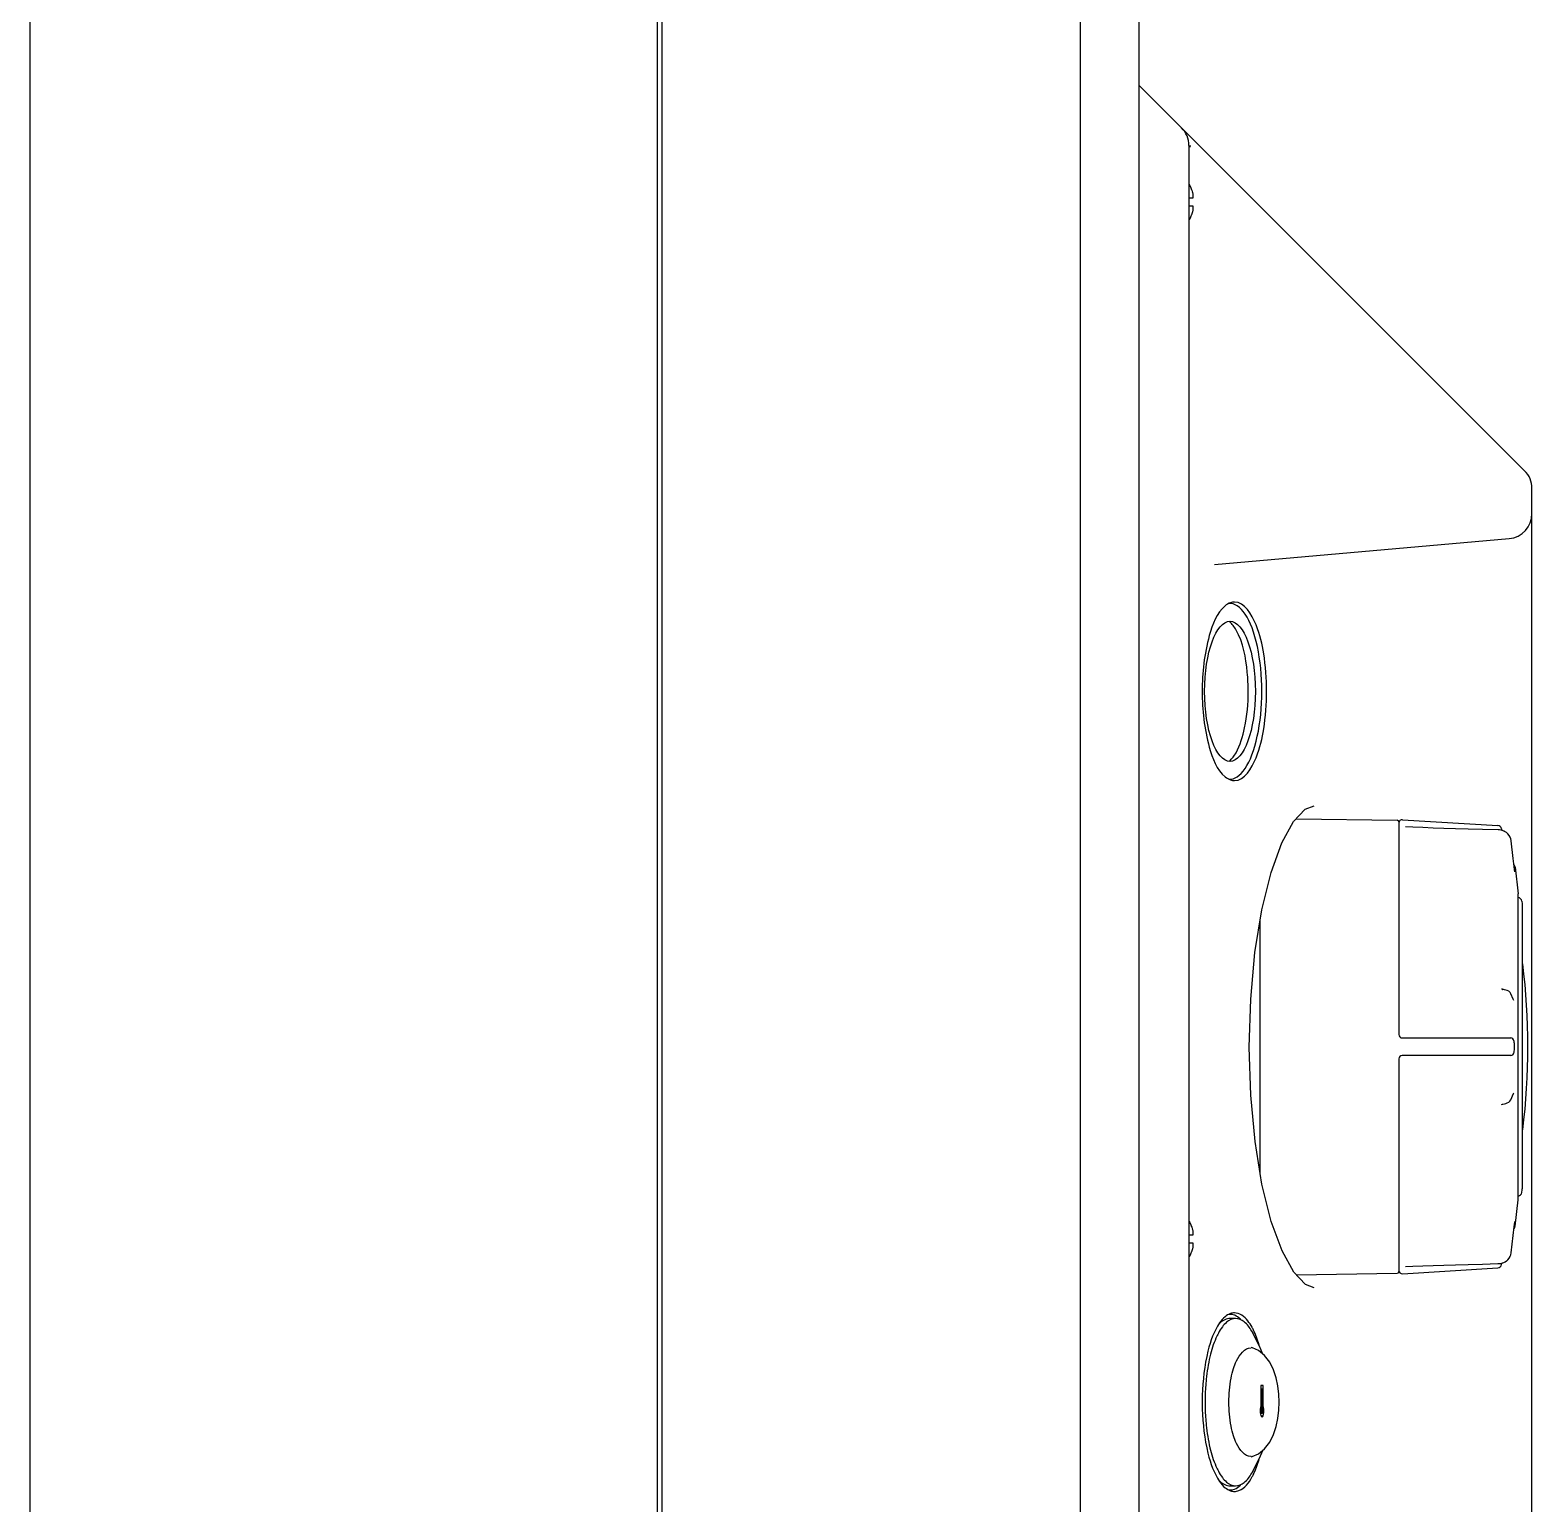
# Model space of a CAD drawing. Header units: millimetres. Extents: x 900 to 7803, y 2935 to 8583.
# Drawn here: x 5342 to 5521.5, y 6354.4 to 6530.6 of the extents above; entities that cross this region are included whole.
import ezdxf

# ---------------------------------------------------------------- set-up
doc = ezdxf.new("R2010")
doc.units = ezdxf.units.MM
doc.header["$LTSCALE"] = 676.148
doc.layers.get('0').update_dxf_attribs({"linetype": 'CONTINUOUS'})
for name, color, linetype in [('ASSI', 7, 'CONTINUOUS'), ('CURVE', 7, 'CONTINUOUS'), ('GEOM', 7, 'CONTINUOUS')]:
    doc.layers.add(name, color=color, linetype=linetype)

msp = doc.modelspace()

# ---------------------------------------------------------------- linework, layer by layer
at = {"color": 7, "linetype": 'Continuous'}
for p, q in [((5467.52, 6751.53), (5467.52, 5116.53)), ((5342.02, 5398.53), (5342.02, 6584.53)), ((5417.52, 6583.53), (5417.52, 5116.53)), ((5480.52, 6510.53), (5481.01, 6510.53)), ((5481.02, 6510.96), (5481.01, 6511.03)), ((5481.01, 6509.53), (5480.52, 6509.53)), ((5481.02, 6509.1), (5481.02, 6509.12)), ((5481.02, 6386.96), (5481.01, 6387.03)), ((5480.52, 6386.53), (5481.01, 6386.53)), ((5481.01, 6385.53), (5480.52, 6385.53)), ((5481.02, 6385.1), (5481.02, 6385.12)), ((5486.1, 6376.53), (5485.43, 6376.53)), ((5485.43, 6356.53), (5486.1, 6356.53))]:
    msp.add_line(p, q, dxfattribs=at)
at = {"linetype": 'Continuous'}
msp.add_line((5474.52, 6750.93), (5474.52, 5088.63), dxfattribs=at)
at = {"color": 7, "linetype": 'Continuous'}
for points in [[(5489.36, 6372.29), (5488.97, 6373.24), (5488.03, 6375.02)], [(5487.94, 6360.01), (5488.09, 6360.03), (5488.84, 6360.36), (5489.57, 6360.94), (5490.18, 6361.76), (5490.62, 6362.68), (5490.93, 6363.61), (5491.13, 6364.58), (5491.25, 6365.57), (5491.29, 6366.53), (5491.25, 6367.49), (5491.13, 6368.48), (5490.93, 6369.45), (5490.63, 6370.38), (5490.18, 6371.3), (5489.57, 6372.12), (5488.85, 6372.7), (5488.1, 6373.03), (5487.94, 6373.05)], [(5488.03, 6358.04), (5488.97, 6359.82), (5489.36, 6360.77)]]:
    msp.add_lwpolyline(points, dxfattribs=at)
for centre, radius, start, end in [((5476.41, 6509.85), 4.75, 28.9685, 30.2183), ((5476.42, 6509.85), 4.75, 28.0074, 28.9684), ((5476.42, 6509.85), 4.75, 26.6813, 28.0074), ((5476.42, 6509.85), 4.74, 25.5402, 26.6812), ((5476.42, 6509.85), 4.74, 24.5722, 25.5402), ((5476.43, 6509.85), 4.73, 23.3175, 24.5722), ((5476.43, 6509.86), 4.73, 22.5474, 23.3174), ((5476.44, 6509.86), 4.72, 21.0025, 22.5476), ((5476.45, 6509.86), 4.72, 20.5181, 21.0023), ((5476.46, 6509.87), 4.7, 18.4656, 20.5187), ((5476.48, 6509.87), 4.68, 17.3773, 18.465), ((5476.49, 6509.88), 4.67, 16.3949, 17.3772), ((5476.52, 6509.88), 4.64, 14.3176, 16.3964), ((5479.03, 6510.79), 2.01, 352.7256, 354.8598), ((5479.05, 6510.78), 1.98, 4.6009, 5.2558), ((5479.06, 6510.78), 1.97, 3.2166, 4.6016), ((5479.06, 6510.78), 1.97, 355.714, 356.9767), ((5479.05, 6510.78), 1.98, 354.8627, 355.7144), ((5479.07, 6510.78), 1.96, 2.3765, 3.2159), ((5479.08, 6510.78), 1.95, 1.1544, 2.3767), ((5479.08, 6510.78), 1.95, 359.0741, 1.1541), ((5479.08, 6510.78), 1.95, 358.0037, 359.0738), ((5479.07, 6510.78), 1.96, 356.9771, 358.0037), ((5476.46, 6510.2), 4.7, 339.4813, 341.5344), ((5476.48, 6510.19), 4.68, 341.535, 342.6227), ((5476.49, 6510.19), 4.67, 342.6228, 343.6051), ((5476.52, 6510.18), 4.64, 343.6036, 345.6824), ((5479.03, 6509.28), 2.01, 5.1401, 7.2744), ((5479.02, 6509.29), 2.01, 352.7259, 354.7415), ((5479.05, 6509.28), 1.98, 4.2856, 5.1372), ((5479.06, 6509.28), 1.97, 3.0233, 4.286), ((5479.06, 6509.28), 1.97, 355.3984, 356.7833), ((5479.07, 6509.28), 1.96, 1.9964, 3.0228), ((5479.08, 6509.28), 1.95, 0.9261, 1.9964), ((5479.08, 6509.28), 1.95, 358.8459, 0.9258), ((5479.08, 6509.28), 1.96, 357.6233, 358.8455), ((5479.07, 6509.28), 1.96, 356.7841, 357.6235), ((5476.41, 6510.22), 4.75, 329.7816, 331.0315), ((5476.42, 6510.22), 4.75, 331.0316, 331.9926), ((5476.42, 6510.21), 4.75, 331.9926, 333.3187), ((5476.42, 6510.21), 4.74, 333.3188, 334.4598), ((5476.42, 6510.21), 4.74, 334.4598, 335.4278), ((5476.43, 6510.21), 4.73, 335.4278, 336.6825), ((5476.43, 6510.21), 4.73, 336.6826, 337.4526), ((5476.44, 6510.2), 4.72, 337.4524, 338.9975), ((5476.45, 6510.2), 4.72, 338.9977, 339.4819), ((5476.41, 6385.85), 4.75, 28.9685, 30.2183), ((5476.42, 6385.85), 4.75, 28.0074, 28.9684), ((5476.42, 6385.85), 4.75, 26.6813, 28.0074), ((5476.42, 6385.85), 4.74, 25.5402, 26.6812), ((5476.42, 6385.85), 4.74, 24.5722, 25.5402), ((5476.43, 6385.85), 4.73, 23.3175, 24.5722), ((5476.43, 6385.86), 4.73, 22.5474, 23.3174), ((5476.44, 6385.86), 4.72, 21.0025, 22.5476), ((5476.45, 6385.86), 4.72, 20.5181, 21.0023), ((5476.46, 6385.87), 4.7, 18.4656, 20.5187), ((5476.48, 6385.87), 4.68, 17.3773, 18.465), ((5476.49, 6385.88), 4.67, 16.3949, 17.3772), ((5476.52, 6385.88), 4.64, 14.3176, 16.3964), ((5479.05, 6386.78), 1.98, 4.6009, 5.2558), ((5479.06, 6386.78), 1.97, 3.2166, 4.6016), ((5479.06, 6386.78), 1.97, 355.714, 356.9767), ((5479.05, 6386.78), 1.98, 354.8627, 355.7144), ((5479.07, 6386.78), 1.96, 2.3765, 3.2159), ((5479.08, 6386.78), 1.95, 1.1544, 2.3767), ((5479.08, 6386.78), 1.95, 359.0741, 1.1541), ((5479.08, 6386.78), 1.95, 358.0037, 359.0738), ((5479.07, 6386.78), 1.96, 356.9771, 358.0037), ((5476.49, 6386.19), 4.67, 342.6228, 343.6051), ((5476.52, 6386.18), 4.64, 343.6036, 345.6824), ((5479.03, 6386.79), 2.01, 352.7256, 354.8598), ((5479.03, 6385.28), 2.01, 5.1401, 7.2744), ((5479.02, 6385.29), 2.01, 352.7259, 354.7415), ((5479.05, 6385.28), 1.98, 4.2856, 5.1372), ((5479.06, 6385.28), 1.97, 3.0233, 4.286), ((5479.06, 6385.28), 1.97, 355.3984, 356.7833), ((5479.07, 6385.28), 1.96, 1.9964, 3.0228), ((5479.08, 6385.28), 1.95, 0.9261, 1.9964), ((5479.08, 6385.28), 1.95, 358.8459, 0.9258), ((5479.08, 6385.28), 1.96, 357.6233, 358.8455), ((5479.07, 6385.28), 1.96, 356.7841, 357.6235), ((5476.41, 6386.22), 4.75, 329.7816, 331.0315), ((5476.42, 6386.22), 4.75, 331.0316, 331.9926), ((5476.42, 6386.21), 4.75, 331.9926, 333.3187), ((5476.42, 6386.21), 4.74, 333.3188, 334.4598), ((5476.42, 6386.21), 4.74, 334.4598, 335.4278), ((5476.43, 6386.21), 4.73, 335.4278, 336.6825), ((5476.43, 6386.21), 4.73, 336.6826, 337.4526), ((5476.44, 6386.2), 4.72, 337.4524, 338.9975), ((5476.45, 6386.2), 4.72, 338.9977, 339.4819), ((5476.46, 6386.2), 4.7, 339.4813, 341.5344), ((5476.48, 6386.19), 4.68, 341.535, 342.6227), ((5508.59, 6366.58), 26.14, 174.0956, 178.3428), ((5509.73, 6366.53), 27.28, 178.3109, 181.6891), ((5508.58, 6366.48), 26.13, 181.6566, 185.9323)]:
    msp.add_arc(centre, radius, start, end, dxfattribs=at)
for start_param, end_param in [(0, 0.345015), (-3.486458, -3.141593)]:
    msp.add_ellipse((5485.43, 6366.53), major_axis=(0, 10), ratio=0.365465, start_param=start_param, end_param=end_param, dxfattribs=at)
for points, knots in [([(5486.1, 6376.53), (5485.71, 6376.53), (5485.08, 6376.21), (5484.47, 6375.51), (5484.18, 6375.04), (5484.04, 6374.78)], [0, 0, 0, 0, 0.416445, 0.68341, 1, 1, 1, 1]), ([(5488.03, 6375.02), (5487.79, 6375.44), (5487.29, 6376.15), (5486.46, 6376.53), (5486.1, 6376.53)], [0, 0, 0, 0, 0.575528, 1, 1, 1, 1]), ([(5483.75, 6374.19), (5483.44, 6373.48), (5482.95, 6371.85), (5482.68, 6370.18), (5482.59, 6369.27)], [0, 0, 0, 0, 0.460308, 1, 1, 1, 1]), ([(5485.3, 6366.53), (5485.3, 6367.49), (5485.41, 6368.85), (5485.82, 6370.51), (5486.32, 6371.86), (5487.16, 6373.03), (5487.94, 6373.03)], [0, 0, 0, 0, 0.390765, 0.551703, 0.685374, 1, 1, 1, 1]), ([(5487.94, 6360.03), (5487.16, 6360.03), (5486.32, 6361.2), (5485.82, 6362.56), (5485.41, 6364.21), (5485.3, 6365.57), (5485.3, 6366.53)], [0, 0, 0, 0, 0.314626, 0.448297, 0.609235, 1, 1, 1, 1]), ([(5482.59, 6363.78), (5482.68, 6362.88), (5482.95, 6361.21), (5483.44, 6359.58), (5483.75, 6358.87)], [0, 0, 0, 0, 0.539665, 1, 1, 1, 1]), ([(5484.04, 6358.28), (5484.18, 6358.02), (5484.47, 6357.55), (5485.08, 6356.85), (5485.71, 6356.53), (5486.1, 6356.53)], [0, 0, 0, 0, 0.316558, 0.58351, 1, 1, 1, 1]), ([(5486.1, 6356.53), (5486.46, 6356.53), (5487.29, 6356.92), (5487.79, 6357.62), (5488.03, 6358.04)], [0, 0, 0, 0, 0.424472, 1, 1, 1, 1])]:
    msp.add_open_spline(points, degree=3, knots=knots, dxfattribs=at)
for points in [[(5484.04, 6374.78), (5483.93, 6374.59), (5483.84, 6374.39), (5483.75, 6374.19)], [(5483.75, 6358.87), (5483.84, 6358.67), (5483.94, 6358.47), (5484.04, 6358.28)]]:
    msp.add_open_spline(points, degree=3, dxfattribs=at)
at = {"layer": 'ASSI', "color": 7, "linetype": 'Continuous'}
for p, q in [((5520.3, 6426.44), (5520.34, 6426.13)), ((5520.3, 6391.62), (5520.34, 6391.94))]:
    msp.add_line(p, q, dxfattribs=at)
msp.add_arc((5441.04, 6409.03), 80, 352.8664, 7.1336, dxfattribs=at)
at = {"layer": 'CURVE', "color": 40, "linetype": 'Continuous'}
msp.add_line((5489.02, 6394.01), (5489.02, 6424.06), dxfattribs=at)
at = {"layer": 'GEOM', "color": 7, "linetype": 'Continuous'}
for p, q in [((5417.02, 5289.53), (5417.02, 6755.53)), ((5474.52, 6524.03), (5520.64, 6477.91)), ((5480.52, 6516.79), (5480.52, 6131.27)), ((5480.65, 6516.79), (5480.64, 6516.59)), ((5521.52, 6172.27), (5521.52, 6475.79)), ((5483.58, 6466.71), (5518.78, 6469.79)), ((5493.34, 6436.29), (5505.42, 6436.11)), ((5505.62, 6435.91), (5505.62, 6410.48)), ((5506.04, 6436.18), (5517.43, 6435.48)), ((5517.46, 6434.97), (5515.61, 6435.01)), ((5517.6, 6434.96), (5517.46, 6434.97)), ((5517.63, 6434.96), (5517.6, 6434.96)), ((5517.89, 6435.07), (5517.92, 6434.9)), ((5518.31, 6434.74), (5518.17, 6434.82)), ((5518.63, 6434.51), (5518.47, 6434.64)), ((5518.81, 6434.29), (5518.63, 6434.51)), ((5518.9, 6434.11), (5518.81, 6434.3)), ((5519.29, 6431.53), (5519.04, 6433.66)), ((5519.4, 6430.59), (5519.29, 6431.53)), ((5519.44, 6430.24), (5519.4, 6430.59)), ((5519.45, 6430.16), (5519.44, 6430.24)), ((5519.47, 6430.02), (5519.45, 6430.16)), ((5519.49, 6429.93), (5519.47, 6430.02)), ((5519.48, 6429.95), (5519.48, 6429.97)), ((5519.48, 6429.94), (5519.48, 6429.95)), ((5519.51, 6430.49), (5519.86, 6427.33)), ((5519.86, 6390.73), (5519.86, 6427.33)), ((5520.34, 6426.13), (5520.35, 6426.01)), ((5520.35, 6426.01), (5520.35, 6392.06)), ((5517.89, 6415.92), (5517.88, 6415.92)), ((5518, 6415.9), (5517.88, 6415.92)), ((5519.28, 6414.72), (5519.01, 6415.36)), ((5519.36, 6414.55), (5519.28, 6414.72)), ((5506.02, 6410.08), (5518.98, 6410.08)), ((5519.37, 6409.76), (5519.33, 6409.87)), ((5519.39, 6408.39), (5519.41, 6408.5)), ((5505.62, 6407.58), (5505.62, 6382.15)), ((5518.98, 6407.98), (5506.02, 6407.98)), ((5519.01, 6402.7), (5519.33, 6403.44)), ((5519.33, 6403.44), (5519.36, 6403.52)), ((5517.88, 6402.14), (5517.99, 6402.16)), ((5517.88, 6402.14), (5517.89, 6402.14)), ((5517.96, 6402.12), (5518, 6402.17)), ((5518.01, 6402.17), (5518.02, 6402.18)), ((5520.34, 6391.94), (5520.35, 6392.06)), ((5519.51, 6387.57), (5519.86, 6390.73)), ((5519.04, 6384.4), (5519.4, 6387.48)), ((5519.4, 6387.48), (5519.44, 6387.81)), ((5519.44, 6387.81), (5519.45, 6387.88)), ((5519.45, 6387.89), (5519.46, 6387.98)), ((5519.46, 6387.98), (5519.47, 6388.04)), ((5519.47, 6388.04), (5519.48, 6388.08)), ((5519.48, 6388.12), (5519.48, 6388.13)), ((5519.48, 6388.08), (5519.48, 6388.13)), ((5517.44, 6383.1), (5517.59, 6383.1)), ((5517.59, 6383.1), (5517.63, 6383.11)), ((5517.89, 6382.99), (5517.92, 6383.16)), ((5517.92, 6383.16), (5518.01, 6383.19)), ((5518.31, 6383.32), (5518.47, 6383.42)), ((5518.46, 6383.41), (5518.63, 6383.55)), ((5493.34, 6381.77), (5505.42, 6381.95)), ((5506.04, 6381.89), (5517.43, 6382.58)), ((5489.11, 6368.53), (5489.11, 6366.09)), ((5489.4, 6368.53), (5489.11, 6368.53)), ((5489.22, 6365.87), (5489.22, 6368.13)), ((5489.22, 6368.13), (5489.29, 6368.13)), ((5489.23, 6365.87), (5489.23, 6368.13)), ((5489.29, 6368.13), (5489.29, 6365.87)), ((5489.39, 6366.09), (5489.39, 6368.53)), ((5489.4, 6366.09), (5489.4, 6368.53)), ((5489.23, 6365.87), (5489.22, 6365.87)), ((5489.4, 6366.09), (5489.39, 6366.09))]:
    msp.add_line(p, q, dxfattribs=at)
for points in [[(5495.49, 6380.21), (5494.45, 6380.6), (5493.05, 6382.08), (5491.65, 6384.61), (5490.35, 6388.15), (5489.25, 6392.58), (5488.42, 6397.71), (5487.91, 6403.26), (5487.74, 6409), (5487.91, 6414.74), (5488.41, 6420.3), (5489.24, 6425.42), (5490.34, 6429.87), (5491.63, 6433.42), (5493.03, 6435.96), (5494.43, 6437.46), (5495.49, 6437.85)], [(5515.61, 6435.01), (5513.9, 6435.06), (5512.37, 6435.1), (5510.99, 6435.14), (5509.7, 6435.18), (5508.48, 6435.23), (5507.29, 6435.27), (5506.39, 6435.32)], [(5518.47, 6434.64), (5518.18, 6434.82), (5517.85, 6434.93), (5517.63, 6434.96)], [(5519.04, 6433.66), (5518.99, 6433.92), (5518.81, 6434.29)], [(5518.01, 6415.89), (5517.97, 6415.93), (5517.96, 6415.94)], [(5518.4, 6415.8), (5518.25, 6415.84), (5518, 6415.9)], [(5518, 6415.89), (5518.02, 6415.88), (5518.01, 6415.89)], [(5519.01, 6415.36), (5518.9, 6415.53), (5518.75, 6415.66), (5518.56, 6415.75), (5518.4, 6415.8)], [(5519.33, 6409.87), (5519.25, 6409.97), (5519.12, 6410.05), (5518.97, 6410.08)], [(5518.97, 6407.98), (5519.11, 6408.01), (5519.24, 6408.08), (5519.32, 6408.19), (5519.37, 6408.29), (5519.39, 6408.39)], [(5519.41, 6409.55), (5519.39, 6409.66), (5519.37, 6409.76)], [(5519.41, 6408.5), (5519.42, 6408.65), (5519.43, 6408.83), (5519.43, 6409.02), (5519.43, 6409.22), (5519.42, 6409.4), (5519.41, 6409.55)], [(5517.99, 6402.16), (5518.25, 6402.22), (5518.4, 6402.26)], [(5518.4, 6402.26), (5518.55, 6402.31), (5518.74, 6402.4), (5518.89, 6402.53), (5519.01, 6402.7)], [(5506.39, 6382.74), (5507.29, 6382.79), (5508.48, 6382.84), (5509.7, 6382.88), (5510.98, 6382.92), (5512.37, 6382.96), (5513.89, 6383.01), (5515.6, 6383.05), (5517.44, 6383.1)], [(5517.63, 6383.11), (5517.84, 6383.13), (5518.17, 6383.24), (5518.46, 6383.41)], [(5518.63, 6383.55), (5518.81, 6383.77), (5518.9, 6383.95)], [(5518.8, 6383.76), (5518.98, 6384.13), (5519.04, 6384.4)]]:
    msp.add_lwpolyline(points, dxfattribs=at)
for centre, radius, start, end in [((5477.52, 6516.79), 3, 0, 44.998), ((5518.52, 6475.79), 3, 0, 45), ((5518.52, 6472.78), 3, 275.0004, 0.0042), ((5505.42, 6435.91), 0.2, 0, 89.16), ((5506.02, 6435.78), 0.4, 86.5, 180), ((5517.4, 6434.98), 0.5, 10.5, 86.5), ((5519.01, 6430.43), 0.5, 6.339, 42.3729), ((5519.81, 6426.38), 0.5, 7, 83.8665), ((5506.02, 6410.48), 0.4, 180, 270), ((5506.02, 6407.58), 0.4, 90, 180), ((5519.81, 6391.68), 0.5, 276.1335, 353), ((5519.01, 6387.63), 0.5, 317.6271, 353.661), ((5505.42, 6382.15), 0.2, 270.84, 360), ((5506.02, 6382.28), 0.4, 180, 273.5), ((5517.4, 6383.08), 0.5, 273.5, 349.5), ((5481.24, 6371.74), 7.78, 26.0612, 28.9122), ((5512.44, 6366.53), 30.34, 178.4417, 179.9998), ((5512.46, 6366.53), 30.35, 180.0001, 181.5569), ((5489.26, 6364.85), 0.0649, 262.1123, 269.9876), ((5481.27, 6361.31), 7.75, 330.96, 333.9273)]:
    msp.add_arc(centre, radius, start, end, dxfattribs=at)
for centre, start_param, end_param in [((5485.43, 6451.53), 3.102062, 6.32126), ((5485.43, 6366.53), 5.950058, 6.32126), ((5485.43, 6366.53), 3.102062, 3.473885)]:
    msp.add_ellipse(centre, major_axis=(0, 10.5), ratio=0.361984, start_param=start_param, end_param=end_param, dxfattribs=at)
msp.add_ellipse((5485.43, 6451.53), major_axis=(0, 8.38), ratio=0.362192, dxfattribs=at)
for points in [[(5485.49, 6462.12), (5485.25, 6462.05), (5485.03, 6461.91), (5484.84, 6461.75)], [(5486.17, 6458.85), (5485.95, 6459.23), (5485.69, 6459.6), (5485.35, 6459.88)], [(5485.35, 6443.19), (5485.68, 6443.46), (5485.94, 6443.82), (5486.15, 6444.19)], [(5484.85, 6441.3), (5485.04, 6441.15), (5485.26, 6441.02), (5485.49, 6440.94)], [(5484.84, 6376.75), (5484.59, 6376.54), (5484.37, 6376.29), (5484.19, 6376.02)], [(5485.49, 6377.12), (5485.25, 6377.05), (5485.03, 6376.91), (5484.84, 6376.75)], [(5488.91, 6373.39), (5488.73, 6373.99), (5488.51, 6374.59), (5488.23, 6375.16)], [(5488.23, 6357.9), (5488.51, 6358.47), (5488.73, 6359.07), (5488.91, 6359.67)], [(5484.19, 6357.05), (5484.38, 6356.77), (5484.59, 6356.51), (5484.85, 6356.3)], [(5484.85, 6356.3), (5485.04, 6356.15), (5485.26, 6356.02), (5485.49, 6355.94)]]:
    msp.add_open_spline(points, degree=3, dxfattribs=at)
for points, knots in [([(5485.95, 6462.2), (5485.87, 6462.2), (5485.72, 6462.19), (5485.56, 6462.15), (5485.49, 6462.12)], [0, 0, 0, 0, 0.49413, 1, 1, 1, 1]), ([(5489.81, 6451.53), (5489.81, 6453.03), (5489.59, 6455.81), (5488.78, 6459.39), (5487.2, 6462.21), (5485.95, 6462.2)], [0, 0, 0, 0, 0.381098, 0.682357, 1, 1, 1, 1]), ([(5484.84, 6461.75), (5483.81, 6460.89), (5482.49, 6457.27), (5482.11, 6453.77), (5482.11, 6451.53)], [0, 0, 0, 0, 0.374308, 1, 1, 1, 1]), ([(5487.61, 6451.53), (5487.61, 6452.29), (5487.47, 6454.77), (5487.02, 6457.34), (5486.17, 6458.85)], [0, 0, 0, 0, 0.304265, 1, 1, 1, 1]), ([(5482.11, 6451.53), (5482.11, 6449.29), (5482.49, 6445.78), (5483.82, 6442.15), (5484.85, 6441.3)], [0, 0, 0, 0, 0.626295, 1, 1, 1, 1]), ([(5485.95, 6440.86), (5487.2, 6440.85), (5488.78, 6443.68), (5489.59, 6447.26), (5489.81, 6450.03), (5489.81, 6451.53)], [0, 0, 0, 0, 0.317607, 0.618893, 1, 1, 1, 1]), ([(5486.15, 6444.19), (5486.67, 6445.1), (5487.38, 6447.57), (5487.61, 6450.07), (5487.61, 6451.53)], [0, 0, 0, 0, 0.41921, 1, 1, 1, 1]), ([(5485.49, 6440.94), (5485.56, 6440.91), (5485.72, 6440.88), (5485.87, 6440.86), (5485.95, 6440.86)], [0, 0, 0, 0, 0.505869, 1, 1, 1, 1]), ([(5484.19, 6376.02), (5483.49, 6375.02), (5482.51, 6372.11), (5482.17, 6369.13), (5482.12, 6367.36)], [0, 0, 0, 0, 0.406264, 1, 1, 1, 1]), ([(5485.95, 6377.2), (5485.87, 6377.2), (5485.72, 6377.19), (5485.56, 6377.15), (5485.49, 6377.12)], [0, 0, 0, 0, 0.49413, 1, 1, 1, 1]), ([(5488.06, 6375.5), (5487.91, 6375.76), (5487.44, 6376.53), (5486.57, 6377.21), (5485.95, 6377.2)], [0, 0, 0, 0, 0.327846, 1, 1, 1, 1]), ([(5482.12, 6365.71), (5482.17, 6363.93), (5482.51, 6360.95), (5483.49, 6358.04), (5484.19, 6357.05)], [0, 0, 0, 0, 0.593718, 1, 1, 1, 1]), ([(5489.11, 6366.09), (5489.03, 6365.83), (5489.02, 6365.41), (5489.09, 6364.99), (5489.19, 6364.79), (5489.25, 6364.78)], [0, 0, 0, 0, 0.597791, 0.861542, 1, 1, 1, 1]), ([(5489.19, 6365.25), (5489.15, 6365.36), (5489.14, 6365.54), (5489.16, 6365.74), (5489.19, 6365.84), (5489.22, 6365.87)], [0, 0, 0, 0, 0.547676, 0.821779, 1, 1, 1, 1]), ([(5489.23, 6365.87), (5489.19, 6365.83), (5489.16, 6365.69), (5489.15, 6365.48), (5489.17, 6365.32), (5489.22, 6365.18), (5489.26, 6365.18)], [0, 0, 0, 0, 0.218415, 0.549649, 0.849954, 1, 1, 1, 1]), ([(5489.25, 6365.18), (5489.23, 6365.18), (5489.2, 6365.22), (5489.19, 6365.24), (5489.19, 6365.25)], [0, 0, 0, 0, 0.65086, 1, 1, 1, 1]), ([(5489.26, 6364.78), (5489.32, 6364.78), (5489.43, 6364.99), (5489.49, 6365.4), (5489.49, 6365.83), (5489.4, 6366.09)], [0, 0, 0, 0, 0.132552, 0.394874, 1, 1, 1, 1]), ([(5489.26, 6364.78), (5489.32, 6364.79), (5489.42, 6364.99), (5489.48, 6365.41), (5489.48, 6365.83), (5489.39, 6366.09)], [0, 0, 0, 0, 0.137317, 0.400814, 1, 1, 1, 1]), ([(5489.26, 6365.18), (5489.27, 6365.18), (5489.28, 6365.19), (5489.29, 6365.2), (5489.3, 6365.21)], [0, 0, 0, 0, 0.429187, 1, 1, 1, 1]), ([(5489.3, 6365.21), (5489.33, 6365.25), (5489.35, 6365.37), (5489.37, 6365.55), (5489.35, 6365.72), (5489.32, 6365.84), (5489.29, 6365.87)], [0, 0, 0, 0, 0.214863, 0.517405, 0.809903, 1, 1, 1, 1]), ([(5485.95, 6355.86), (5486.13, 6355.86), (5487.07, 6356.04), (5487.69, 6356.9), (5488.05, 6357.55)], [0, 0, 0, 0, 0.198758, 1, 1, 1, 1]), ([(5485.49, 6355.94), (5485.56, 6355.91), (5485.72, 6355.88), (5485.87, 6355.86), (5485.95, 6355.86)], [0, 0, 0, 0, 0.505869, 1, 1, 1, 1])]:
    msp.add_open_spline(points, degree=3, knots=knots, dxfattribs=at)

doc.saveas('drawing.dxf')
